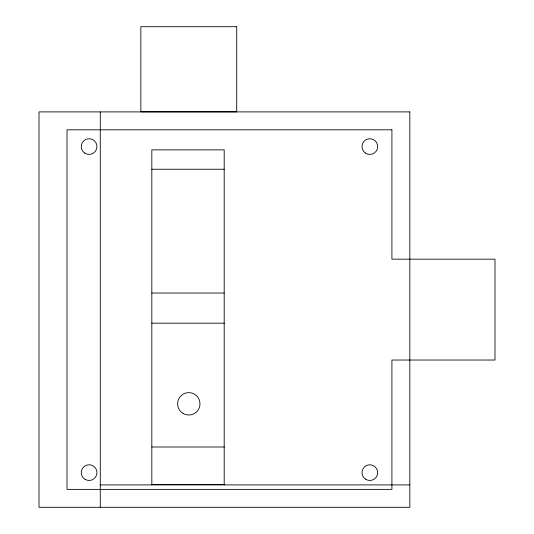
<?xml version="1.0" encoding="UTF-8"?>
<svg xmlns="http://www.w3.org/2000/svg" width="534" height="534" viewBox="0 0 534 534"><rect width="100%" height="100%" fill="white"/><g stroke="black" fill="none" stroke-linecap="round" stroke-linejoin="round"><path stroke-width="0.8" d="M151.823 169.231L224.193 169.231M151.823 293.039L224.193 293.039M151.823 323.177L224.313 323.177M151.823 446.991L224.313 446.991M151.709 484.451L224.887 484.451M100.279 484.899L409.832 484.899M151.803 484.451L151.823 484.899L151.823 149.86L224.193 149.86L224.193 484.899M100.279 111.9L100.279 507.3M236.716 26.7L140.849 26.7L140.849 111.82L236.716 111.82L236.716 26.7M409.832 111.9L39.009 111.9L39.009 507.3L409.832 507.3L409.832 111.9M391.916 129.815L67.017 129.815L67.017 489.378L391.916 489.378L391.916 360.029L494.991 360.029L494.991 259.164L391.916 259.164L391.916 129.815M183.182 413.516A11.201 11.201 0 0 0 199.983 403.817A11.201 11.201 0 0 0 183.182 394.119A11.201 11.201 0 0 0 183.182 413.516M365.443 479.111A7.836 7.836 0 0 0 377.658 473.177A7.836 7.836 0 0 0 366.417 465.568A7.836 7.836 0 0 0 365.443 479.111M85.173 479.412A7.836 7.836 0 0 0 96.934 472.623A7.836 7.836 0 0 0 85.173 465.828A7.836 7.836 0 0 0 85.173 479.412M365.443 153.071A7.836 7.836 0 0 0 377.658 147.137A7.836 7.836 0 0 0 366.417 139.528A7.836 7.836 0 0 0 365.443 153.071M84.699 153.071A7.836 7.836 0 0 0 96.914 147.137A7.836 7.836 0 0 0 85.667 139.528A7.836 7.836 0 0 0 84.699 153.071"/></g></svg>
